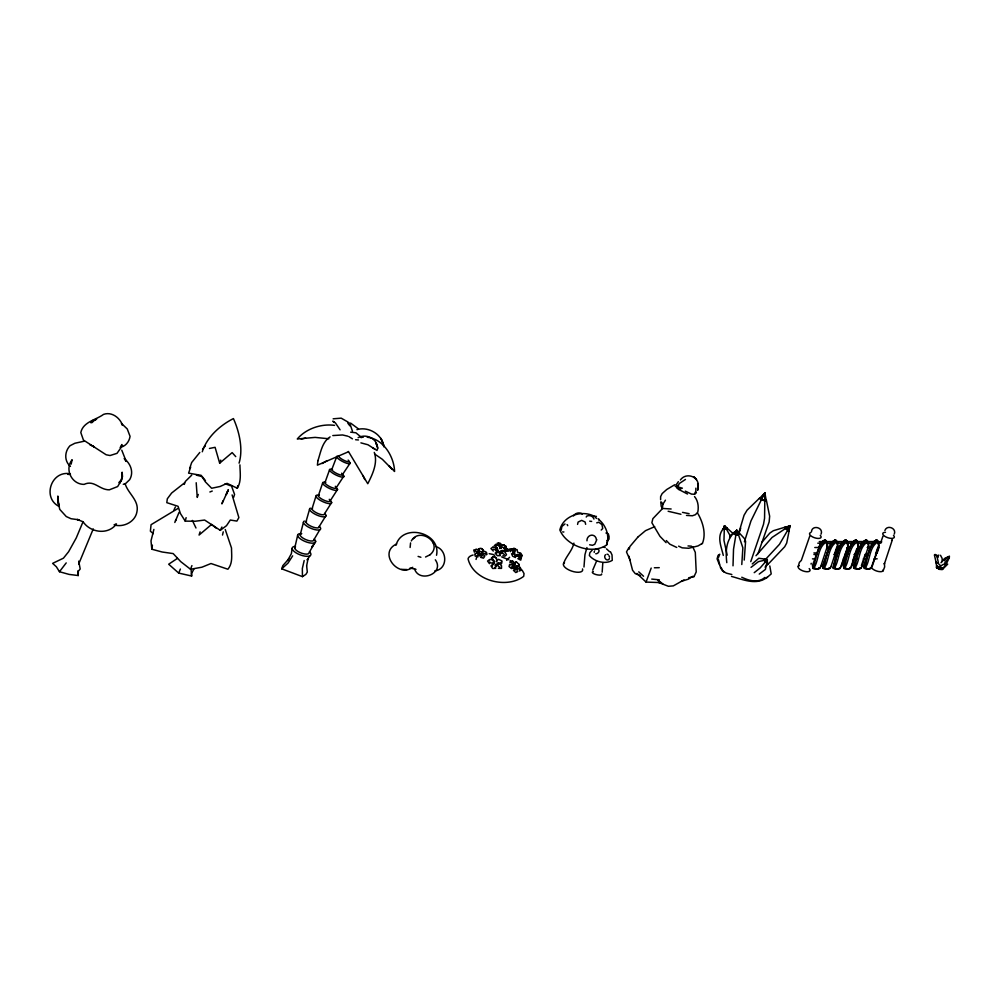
<?xml version="1.0" encoding="UTF-8"?>
<svg xmlns="http://www.w3.org/2000/svg" width="1000" height="1000" viewBox="0 0 1000 1000"><rect width="100%" height="100%" fill="white"/><g stroke="black" fill="none" stroke-linecap="round" stroke-linejoin="round"><path stroke-width="1.5" d="M698.05 487.475L697.675 483.738L698.05 487.475C700.325 476.925 686.363 471.562 680.362 479.988M726.8 562.663C725.438 551.112 726 540.062 734.837 531.838L730.387 535.662L729.625 537.812M660.612 499.725L660.625 496.625L662.15 493.587L666.712 489.513L674.688 484.762M758.012 553.7L769.15 521.938L769.65 516.213L766.325 499.963L764.8 500.6L764.562 518.325L763.512 524.288L750.763 561.65M695.888 488.162L695.837 491.5L694.538 494.212L691.575 494.125L685.325 491.125M820.962 566.312L819.587 568.413A8.888 6.25 -44.9 0 1 813.088 568.413C816.137 559.312 816.513 546.087 825.775 540.538L825.062 539.825L822.975 541.087M831.25 566.312L829.875 568.4A8.888 6.25 -44.9 0 1 823.375 568.413L822.712 565.6L830.45 544.25M823.075 566.375L829.275 546.675M823.375 568.413C826.425 559.3 826.8 546.087 836.062 540.525L835.35 539.812L833.263 541.087M832.95 567.688C836 558.587 836.363 545.363 845.638 539.812L847.513 541.65L848.275 545.212L840.163 568.4A8.888 6.25 -44.9 0 1 833.662 568.4L832.95 567.688A8.888 6.25 -44.9 0 0 834.688 568.387M833.363 566.362L840.738 544.237M833.662 568.4C836.7 559.3 837.075 546.075 846.35 540.525L845.638 539.812L843.538 541.075M855.65 541.075L854.963 540.413L855.913 539.8L857.8 541.65L858.562 545.2L850.45 568.387A8.888 6.25 -44.9 0 1 843.95 568.4C846.988 559.288 847.362 546.075 856.625 540.513L855.913 539.8L853.825 541.075M862.1 566.287L860.725 568.387A8.888 6.25 -44.9 0 1 854.225 568.387L853.562 565.575L860.125 546.663M853.925 566.362L853.962 564.862M854.225 568.387C857.275 559.288 857.65 546.075 866.912 540.513L866.2 539.8L864.112 541.062M871.375 544.475L876.488 539.788L878.375 541.638L879.137 545.188L871.012 568.375A8.888 6.25 -44.9 0 1 864.513 568.387L863.85 565.575L871.587 544.225M864.212 566.35L870.413 546.65M864.513 568.387C867.562 559.275 867.938 546.062 877.2 540.5L876.488 539.788L875.537 540.4M764.675 500.962L764.9 492.987L759.425 498.512L764.675 500.962L766.2 500.325L764.9 492.987L760.95 497.887M733.012 565.825L733.525 549.212L735.9 534.913L734.112 533.562M936.2 562.087L936.688 567.85L940.688 569.362L940.25 565.413L937.712 562.962M561.175 530.237L561.938 526.4L564.987 523.962M724.362 529.7L724.5 525.763L727.138 528.45L723.15 529.35L724.5 525.763L727.138 528.45M733.037 533.488L727.062 528.088L724.287 529.325L723.975 540.4L727.188 555.163M741.787 564.525L742.862 547.825L738.413 534.538L739.15 532.812L737.362 531.462M949.2 557.925L946.35 563.787M744.225 560.075L745.575 541.438L744.75 538.913L739.15 532.812M811.112 564.163L811.188 563.312M504.513 548.013L506.05 546.237M511.312 567.025L514.375 567.238L515.05 570.363M514.388 568.2L514.487 567.038L513.425 567.337M764.613 495.887L764.9 492.987L761.287 500.05M479.25 554.663L480.037 553.85L479.55 555.75M317.913 460.55L317.4 465.175L348.125 451.9M671.137 508.988L662.4 508.425L662.887 504.237L665.45 500.163M938.15 566.575L937.925 568.438L936.5 567.1L936.838 566.388M225.25 529.525L231.513 548.013C231.5 555.112 233.012 563.1 227.9 569.237L210.975 563.525L201.9 567.212L190.512 569.25L180.75 561.65L173.175 553.587L162.125 552L151.825 549.225L151 540.862L153.887 529.4M151.825 549.225L152.413 545.163M292.125 548.525L291.375 553.688L287.575 560.55M202.288 451.763C206.788 437.163 220.15 425.288 233.425 418.587C239.338 431.763 243.3 449.075 239.075 463.162M484.012 556.175L484.162 555.212L481.512 553.513L482.512 554.475M484.7 556.388L483.488 558.162L480.55 557.337M223.25 531.825L222.512 535.05M190.675 467.137L188.6 473.15L201.15 475.325L205.425 481.912L211.625 488.263L220.15 486.475L227.05 483.35L237.3 488.237L237.7 485.7M436.525 555.25C441.275 532.275 402.212 522.675 396 545.25M495.75 565.4L495.962 564.087M499.738 567.263L496.45 564.65L496.075 566.85L494.825 567.312M596.8 539.663L594.763 544.288L592.475 545.288L589.637 544.788M735.888 535.2L736.75 530.188L739.137 533.1L738.4 534.825L735.888 535.2L734.1 533.85L736.75 530.188L739.137 533.1M811.438 531.838C811.862 524.5 823.838 527.325 821.075 534.125M894.287 534.087C896.762 528.112 887 524.425 884.875 530.487M297.613 535.462L294.725 548.062M602.8 562.975L602.163 572.175M518.7 555.812L518.888 554.763L517.612 554.513L518.85 555.788M826.825 548.513L826.65 542.112M837.113 548.513L837.575 546.075L836.062 540.525M867.962 548.488L868.438 546.062L866.912 540.513M500.387 553.175L499.938 551.538L499.95 552.762M788.55 529.663L789.137 530.862L786.7 543.05L784.725 546.725L767.913 564.425M723.938 528.55L724.5 525.763L726.35 529.25M306.625 565.8L308.113 558.538L307.15 560.062L309.875 555.837M496.45 564.65L495.6 566.175M303.425 522.413L300.163 535.05M739.112 533.025L740.713 528.15M765.037 567.112L767.913 564.288L766.587 559.513L765.175 559.113L764.412 560.413L766.725 562.312L767.312 559.612L764.938 559.312L767.312 559.612L767.25 561.213L766.35 559.712M71.15 464.137L72.138 459.712C64.3 469.475 71.825 484.45 84.087 484.387C94.2 479.637 99.2 489.85 109.312 489.837L117.65 486.562L122.05 479.263L122.15 472.188L122.5 476.675L119.4 483.25L121.062 480.575L118.987 482.388M501.275 548.488L501.538 547.337L499.7 547.25M304.188 560.525L302.337 568.5L302.45 576.638L281.725 568.837L282.863 565.588L288.863 558.825M496.388 552.388L498.062 550.638L497.312 551.5M629.237 549.138L629.837 546.6L637.788 537.2M309.538 509.338L305.912 522.013M594.338 516.337C582 509.575 563.175 515.662 559.85 529.95C566.4 546.15 592.013 555.087 606.587 544.987C609.963 535.8 605.9 525.025 598.35 519.138M788.863 531.163L790.175 525.65L784.862 527.463L788.863 531.163L788.288 529.963L790.175 525.65L787.575 527.288M606.587 544.987L607.212 542.4M607.337 541.825L607.95 539.275M678.337 481.675L676.338 484.637L676.712 486.012M232.1 494.913L238.875 517.612L236.887 521.087L230.3 520.037L226.525 525.662L220.275 530.337L204.638 520.05L195.287 521.237L185.225 521.125L186.125 517.65M474.787 553.938L475.188 556.1L478.175 556.75M475.6 554.087L475.838 553.15L478.825 552.85L477.562 553.25M516.65 568.975L515.988 567.513L516.487 568.85M315.938 496.25L311.975 508.963M317.9 460.775C320.675 452.488 322.113 441.887 330.087 436.9M476.05 559.45L476.925 556.237M410.562 542.913L410.112 547.487M563.462 563.925C565.725 556.538 572.212 550.988 573.913 543.125M586.925 547.575L584.95 554.688L583.975 567.025M222.887 500.938L221.925 503.888L228.388 489.637L226.25 494.575L227.775 491.037M184.288 484.4L185.312 481.488L191.713 475.15M798.263 566.35L799.4 562.35L801.325 560.425L809.737 536.213M494.175 545.913L495.8 544.312L499.125 546M495.712 544.85L495.412 545.862L497.15 548.088L496.25 548.562M322.587 483.137L318.3 495.887M596.55 561.15L592.737 570.125M937.45 557.638L938.763 555.025M517.15 566.587L518.825 565.138L518.688 563.975M738.825 532.8L744.05 515.25L747.05 510.2L759.538 498.15L764.8 500.6M200.1 531.838L199.075 535.062L211.612 524.425L216.562 528.413M744.412 541.788L750.962 520.938L761.413 499.688M329.487 470L324.9 482.788M660.588 582.6L646.05 582.087L651.188 568.075M820.662 566.712L827.712 545.212L826.95 541.663L825.062 539.825L824.112 540.425L824.8 541.087M834.375 554.25L836.775 547.163M830.95 566.712L838 545.212L837.237 541.663L835.35 539.812L834.4 540.425M841.237 566.7L847.4 548.5L847.862 546.075L846.35 540.525M843.688 564.875L849.85 546.663M852.537 561.325L856.862 548.562M851.513 566.7L857.675 548.5L858.15 546.062L856.625 540.513M861.388 565.575L864.75 555.65M861.8 566.688L868.85 545.2L868.088 541.638L866.2 539.8L865.25 540.4M875.512 554.225L877.913 547.137M872.087 566.688L878.25 548.488L878.713 546.05L877.2 540.5M336.65 456.838L331.75 469.65M220.738 460.125L219.675 463.175L215.087 447.325L209.45 448.462M189.6 468.575L191.7 462.488L199.8 452.438M877.025 553.263L879 547.562M880.975 541.862L882.962 536.163M514.462 564.175L515.662 562.3M78.7 564.025L93.25 528.913M198.263 494.462L197.25 497.4L196.2 482.738M174.812 522.5L179.088 512.3M678.6 546.15L682.175 547.837L688.688 548.275L697.975 545.938L702.438 543.375C706.275 533.75 702.913 522.413 697.987 513.737M174 509.938L175.338 507.025M190.512 569.25L191.925 565.612M233.625 497.375L234.575 494.438L231.363 485.575M883.15 570.775L884.663 566.912L884.4 563.263L884.338 564.125L892.362 539.763L891.587 540.312M718.213 558.125L719.75 554.237L718.088 555.375L717.087 558.875L719.45 564.7M505.238 549.412L504.837 550.375L500.913 550.688L505.062 552.062L506.488 554.788L504.85 556.213L502.938 555.688M505.4 551.287L505.875 550.138L503.713 547.737M82.987 521.875L76.263 537.938L68.612 551.712L63.438 558.175L52.625 563.375L56.375 566.775L59.462 571.725L69.125 574.412L78.238 575.538L78.325 571.237L80.188 569L78.725 561.138M177.4 558.413L168.675 564.212L178.7 573.088L180.375 569.05M491.337 558.138L493.275 556.375L496.312 558.075M492.825 557.188L492.337 558.288L494.325 561.675M723.863 528.175C716.2 536.05 721.275 546.413 723.288 555.4M688.65 577.788L694.05 576.587L696.213 571.938L695.3 552.362L692.8 546.962M766.725 562.312L767.487 561.013M237.3 488.237C241.612 481.213 240.037 472.675 239.913 464.875M818.675 547.175L821.975 542.062M820.175 544.25L812.438 565.6L813.088 568.413M851.025 544.237L843.288 565.588L843.95 568.4M859.812 547.15L861.312 544.225M947.7 564.15L942.325 569.525L939.262 569.362L938.637 568M220.275 530.337L221.9 527.05M175.425 520.875L176.15 519.438M315.637 541.337L309.137 552.55A7.662 2.825 21.3 0 1 300.363 552.712A7.662 2.825 21.3 0 1 295.538 546.812M516.038 555.363L516.9 554.925L519.525 558.112M761.925 542.275L769.9 533.013L773.35 530.712L785.125 527.163L787.712 530.212L779.475 544.312L765.037 559.925M501.575 561.775L500.988 562.825L497.113 563.15L500.9 564.625L501.362 565.938M501.637 563.538L501.9 560.9L498.587 559.325L496.65 560.575L496.512 558.237L495.337 557.163M787.45 530.513L790.175 525.65L785.45 528.663M586.225 517.038L586.75 516.125C589.438 514.775 593.112 516.087 593.962 519.062M628.938 547.625L626.475 551.9L630.25 560.525M330.275 500.737L337.575 489.375M120.725 446.45L121.912 444.525L121.363 447.113L117.013 453.338L110.062 455.525L106.15 454.762L83.425 440.05L80.812 432.575C83.038 421.825 95.838 420.062 103.537 414.387C111.65 411.45 119.963 417.725 122.55 425.312L121.438 423.4L127.25 428.963L130.062 436.35C129.325 441.362 125.975 446 120.875 447.163M59.462 571.725L66.213 562.9M944.488 563.3L949.5 556.95M292.65 555.862L288.05 563.062L281.725 568.837M312.712 545.737L311.825 547.1L314.65 542.85M941 562.75L944.513 558.5L947.825 557.025M944.325 560.788L946.6 557.812L949.438 556.112M319.762 529.8L313.938 539.688A7.388 2.55 22.5 0 1 305.6 539.525A7.388 2.55 22.5 0 1 300.912 533.925M193.95 568.938L191.525 573.6L191.637 576.038L178.7 573.088M326.025 515.487L319.088 526.763A7.125 2.3 23.6 0 1 311.175 526.325A7.125 2.3 23.6 0 1 306.6 521.013M499.775 548.625L501.825 547.013L503.425 547.388M331.662 502.463L324.538 513.775A6.863 2.075 24.6 0 1 317.038 513.1A6.863 2.075 24.6 0 1 312.6 508.075M343.75 476.238L336.287 487.638A8.287 2.263 25.9 0 1 334.338 490.2A8.287 2.263 25.9 0 1 323.888 484.925A8.287 2.263 25.9 0 1 325.812 482.325M517.188 571.025L516.9 568.013L520.2 569.775M517.638 571.65L515.788 572.55L513.425 570.35M350.188 463.025L342.562 474.475A7.95 2.013 26.8 0 1 340.725 476.85A7.95 2.013 26.8 0 1 330.763 471.688A7.95 2.013 26.8 0 1 332.512 469.375M945.138 565.462L942.675 568.725L941.637 568.312M411.325 540.913C419.7 526.225 444.038 543.75 429.738 554.975M938.325 568.65L939.125 567.612M500.887 548.162L501.538 547.337M573.525 515.913C575.112 513.175 578.925 512.1 581.725 513.55L582.175 514.175M830.25 544.5L832.262 542.062M850.812 544.487L853.988 540.938M861.1 544.487L864.262 540.925M759.237 574.087L765.413 569.412L766.963 562.125L765.55 561.725L760.163 567.938L754.212 572.675M90.712 422.7L92.525 420.588L96.638 419.113L94.838 420.288M202.537 449.162L205.387 445.838M765.312 561.912L767.312 559.612L764.412 560.413M756 555.712L772.062 537.463L785.713 528.362M514.375 567.238L513.088 568.6M509.613 564.475L509.05 566.538L511.5 568.625M510.363 564.925L510.988 564.237L513.237 564.75L511.062 561.613M482.038 555.175L482.488 553.587L486.05 553.513M506.662 560.35L509.6 557.288M493.325 564.125L494.237 563.175L492.013 564.725L492.375 566.038M477.337 553.125L477.975 552.463L474.787 550.712M637.975 536.962L645.512 530.662L654.675 526.663M492.775 563.9L493.55 563.125M734.825 532.125L736.75 530.188L738.4 534.825M821.938 542.112L823.138 540.95M832.225 542.112L833.413 540.95M873.35 542.087L874.55 540.925M662.425 508.663L652.875 518.65L651.875 522.737L659.963 536.325L666.087 542.663M731.5 576.425C743.075 579.487 756.725 585.962 767.537 576.987M939.987 566.613L943.012 564.513L946.075 564.075M219.675 463.175L232.15 452.612L235.738 456.613M752.25 563.962L758.775 558.288L765.175 559.113M91.713 422.775L93.938 420.875M478.8 551.2L479 549.012L479.938 548.413M751.038 567.337L758.475 561.625L764.65 560.225L765.55 561.725M694.538 494.212L696.413 492.65L695.35 492.163M513 548.875L513.713 548.288L516.45 549.612M514.712 548.438L514.1 548.925L514.975 551.05L514.038 551.388M766.725 577.775L771.213 573.938L769.8 565.95M592.425 549.8L589.837 552.8L589.35 555.513C594.275 561.6 605.438 564.725 612.263 560.35L612.025 554.938L610.562 551.9M412.675 539.113L414.825 537.513M184.55 482.85L171.637 493.025L167.312 498.8L166.812 502.663L178.075 506.3L180.425 513.538L185.225 521.125M515.388 556.7L516.9 554.925L516.237 556.2L515.025 555.938M683.975 579.938L673.3 585.887L668.375 586.275L658 582.263M429.95 554.812L425.55 557M120.138 447.413L122.562 445.8L120.662 447.013M594.888 549.825L596.038 549.062M764.862 577.45C758.25 583.375 748.888 580.7 741.775 577.238M302.45 576.638L305.875 574.4L307.312 572.087L306.675 566.125M496.087 561.663L497.25 560.913M478.55 549L481.138 548.312L483.2 550.163M596.737 522.85L598.862 522.238L601.95 524.65L602.737 528.488L601.2 530.062M396.662 543.975C377.812 552.425 397.962 578.462 412.75 567.312M513.45 553.275L514.487 552.625L511.012 550.037M522.013 555.363L518.888 554.763L521.2 557.975M521.587 557.025L522.225 555.438L519.6 553.038M322.113 463.55L327.15 460.6M517.625 566.85L516.25 566.312L517.137 565.788M825.775 540.538L825.938 542.263C817.962 547.463 818.787 559.062 814.663 566.725L814.625 568.212A7.175 5.038 -44.9 0 0 819.688 568.212M836.225 542.25C828.238 547.45 829.075 559.05 824.95 566.712L824.912 568.212A7.175 5.038 -44.9 0 0 829.975 568.2M846.513 542.25C838.525 547.45 839.362 559.05 835.225 566.712L835.188 568.2A7.175 5.038 -44.9 0 0 840.263 568.2M856.8 542.238C848.812 547.438 849.65 559.038 845.512 566.7L845.475 568.2A7.175 5.038 -44.9 0 0 850.55 568.188M867.075 542.238C859.087 547.438 859.925 559.038 855.8 566.7L855.763 568.188A7.175 5.038 -44.9 0 0 860.825 568.188M877.362 542.225C869.375 547.425 870.212 559.025 866.075 566.688L866.05 568.188A7.175 5.038 -44.9 0 0 871.112 568.175M499.65 546.05L500.5 545.562L501.112 546.45L499.775 545.975M485.75 555.013L486.95 554.362L486.45 552.312L484.363 551.188L481.225 552.3L482.625 552.087M177.938 508.5L151.075 524.688L150.375 531.2L153.312 533.675M685.45 479.438L679.225 483.575L677.862 486.925L678.775 489.475L687.5 494.012M496.175 545.45L496.962 545.1M497.575 545.05L500.5 545.562L498.45 543.162M701.55 543.75L702.438 543.375M937.788 566.312L936.438 567.35L937.038 567.762L936.762 565.812M492.925 560.9L493.675 560.612L490.962 559.412L489.663 559.788M209.875 491.987L212.25 491.05M495.788 568.337L492.65 568.488L490.95 565.8M114.075 524.8L116.475 523.95C108.212 535.275 90.412 532.762 83.062 521.75L77.2 519.475L79 519.812L71.037 518.725L66.275 516.55L59.75 509.387L57.688 499.562L57.85 496.05L58.725 505.325L58.087 501.637M512.288 565.075L513.237 564.75M499.475 554.425L500.65 554.025L500.625 551.962L504.375 554.513M500.412 555.638L497.312 555.688L495.138 553.112M123.287 484.3L125.688 483.5L129.7 479.637C134.025 472.125 130.625 463.587 124.15 458.6M356.95 429.637C368.413 426.125 382.725 434.487 383.762 446.825M358.1 437.688C366.35 433.325 377.4 438.562 377.612 448.275M489.7 559.475L487.562 561.062L489.487 563.675M516.25 566.312L519.637 566.912L520.55 568.075M937.175 566.462L937.837 566.85L936.65 567.062M434.825 570.887C448.038 569.412 447.625 549.862 435.838 546.575M492.788 547.137L490.925 548.562L493.312 551.075M493 547.2L497.15 548.088M333.15 418.812L341.2 418.162L348.188 422.175M301.163 439.15L305.625 438.05M514.487 552.625L512.837 552.975L512.975 554M514.012 553.45L514.987 553.237M681.462 581.287L688.388 579.138L692.638 576.388L694.05 576.587M332.812 435.562L342.575 434.963L347.938 436.213M84.138 441.225L74.912 443.25L70.037 445.712C64.5 451.425 64.037 461.125 70.45 466.413M735.9 534.913L738.413 534.538M68.475 473.525C50.362 471.9 42.6 498.5 59.2 506.475M593.112 516.125L596.425 516.388M605.95 533L608.288 533.775L609.05 536.45L609.012 539.225L606.95 540.562M360.775 437.488L363.312 437.188M941.55 569.388L942.45 569.35L942.35 567.788M70.388 474.212L67.862 474.338L70.425 474.3M654.375 567.775L659.25 567.663M515.163 562.163L516.775 562.263M477.312 555.525L480 554.163L481.912 556.663M819.275 541.587L823.888 541.575M826.975 541.575L833.138 541.575M836.213 541.575L843.925 541.562M847 541.562L853.162 541.562M857.788 541.562L863.95 541.55M867.025 541.55L874.737 541.55M877.812 541.55L881.8 541.862M817.788 543.188L822.412 543.188M827.025 543.175L833.188 543.175M837.812 543.175L842.438 543.175M847.062 543.162L853.225 543.162M857.85 543.162L864.013 543.162M867.087 543.162L873.25 543.15M877.875 543.15L880.95 543.15M814.788 547.513L819.4 547.5M827.113 547.5L830.188 547.5M847.138 547.487L850.225 547.487M857.925 547.487L861 547.475M867.163 547.475L870.25 547.475M813.888 552.938L816.963 552.938M855.487 552.913L858.562 552.913M813.938 554.538L817.025 554.538M833.975 554.525L837.05 554.525M844.75 554.525L847.837 554.525M854 554.525L857.087 554.513M864.788 554.513L867.862 554.513M812.475 558.862L815.562 558.862M843.288 558.85L846.375 558.837M854.075 558.837L857.163 558.837M863.325 558.837L866.4 558.837M874.112 558.825L877.188 558.825M350.637 432.175L355.9 432.788L361.625 437.5M401.562 569.388L407.075 569.55M519.2 571L521.213 570.3L519.913 567.663M500.637 547.45L501.737 547.5M475.825 549.35L477.212 549.412L479.562 551.888L478.375 551.038M476.438 549.487L473.738 550.013L474.375 552.188M689.1 513.675L682.525 512.375M494.237 563.175L490.788 562.938L489.55 561.912M688.012 545.938L691.45 546.175M115.087 525.175C124.262 527.288 135.238 521.6 136.912 511.912C139.425 500.337 128.025 493.713 125.1 483.638M367.225 437.25C383.312 438.787 394.113 456.613 394.575 471.463L388.925 465.637M355.575 439.725L358.462 439.95M496.4 550.487L498.062 550.638M334.575 425.375C321.25 423.5 305.938 428.713 297.288 438.975L315.138 437.4L328.8 438.775M651.75 579.087L659.338 579.837M479.113 555.413L480.863 555.6M416 569.35L410.05 568M686.488 515.413L692.412 515.763L695.413 514.7L697.8 512.163C698.812 506.825 698.138 500.812 694.525 496.538M347.738 422.812L350.812 423.25L358.475 428.925M764.925 559.275L766.587 559.513M360.9 442.863L367.962 444.762L374.95 449.212M481.512 553.513L483.038 553.787M504.2 544.775L502.388 545.475L500.037 543.1M502.7 544.862L505.375 545.887L506.375 547.75M489.2 553.675L493.25 554.487M680.925 514.263L668.138 511.262M515.538 557.525L512.65 556.213L511.5 553.688M333.25 421.788L334.2 421.987M499.1 543.112L497.2 543.2L497.413 544.125M513.812 565.562L512.475 565.262A2.763 1.7 43.4 0 0 514.487 568.488M507.325 550.138L504.062 548.35M506.375 551.175L508.45 551.175L507.25 549.263M731.838 574.5L726.375 573.15L722.362 570.725L720.512 567.737L718.438 559.637M196.325 475.125L202.225 476.625L205.463 480.65M511.425 548.7L514.975 551.05M511.3 549.012L509.113 549.075L510.475 551.65M498.325 568.312L501.525 568.387L501.525 565.688M725.863 527.725L727.062 528.088M723.075 528.975L724.287 529.325M676.75 547.45L669.837 544.175L666.325 540.55M607.025 554.175L608.263 554.55M418.1 556.413L420.9 557.275M477.35 552.388L478.825 552.85M603.462 546.912L605.2 547.562M225.125 483.725L230.4 485.688M640.288 575.55L635.225 573.612L632.562 570.25L628.913 556.175M501.662 556.9L508.8 559.725M496.138 548.513L497.875 549.225M517.612 554.513L519.062 555.112M332.85 421.062L335.45 422.975L340.087 429.812M504.588 547.212L507.762 549.175M785.125 527.163L786.55 527.812M787.712 530.212L789.137 530.862M92.413 445.95L94.362 446.912L89.637 444.588M675.163 486.213L676.912 487.15M516.5 562.125L518.775 564.15L518.938 565.538M606.512 548.875L609.625 551.712M512.6 560.975L515.062 563.987M513.013 561.5L510.312 560.575L509.975 562.762M374.65 454.025L382.362 459.325L392.125 469.237M348.963 436.662L352.438 438.85M521 553.337L517.7 552.362L517.013 549.55M493.275 549.188L497.475 550.45L496.225 551.9L496.812 553.15M517.85 558.65L520.763 560.138L521.175 558.375M941.688 568.162L942.638 568.875M935.1 554.388L936.475 555.737M498.212 544.888L499.575 545.938L500.125 548.138M657.725 579.938L662.887 583.95M515.988 567.513L517.263 568.525M676.587 487.725L678.775 489.475L682.362 488.162L677.862 486.925L676.338 484.637M500 545.487L501.112 546.45M372.612 447.738L377.013 450.475L377.775 448.088L375.988 443.137L377.038 445.637M519.487 567.938L522.275 570.4L524.038 573.6L523.688 576.35C506.6 589.338 473.175 580.712 468.062 558.85A22.125 9.075 18.7 0 1 473.1 555.025M646.05 582.087L636.987 573.413M638.737 571.85L643.55 576.25M825.938 542.263L826.975 543.9M499.938 551.538L501.213 552.788M870.3 567.663L871.012 568.375M860.013 567.675L860.725 568.387M849.737 567.675L850.45 568.387M839.45 567.688L840.163 568.4M829.163 567.688L829.875 568.4M818.875 567.7L819.587 568.413M940.5 555.275L942.087 558.288L942.312 561.512M936.8 555.013L937.862 557.175M512.625 567.413L513.775 568.775M348.212 423.713L349.95 425.9M723.025 570.625L724.287 572.35M124.838 459.538L126.2 461.4L121.775 450.188M661.575 502.25L662.887 504.237M482.287 548.987L482.9 549.975L482.125 552.025M720.875 567.25L722.387 569.763M516.438 554.6L517.2 555.925M726.275 528.888L730.425 536.163M662.4 508.425L661.2 506.25L660.788 501.9M348.425 451.463L367.775 483.738C372.475 474.438 378.062 462.837 374.275 452.4M514.175 563.775L514.9 565.112M192.362 520.425L195.975 528M435.312 559.8C445.125 573.4 419.137 583.562 414.475 568.75M350.275 424.7L352.488 431.312M362.912 475.412L364.775 479.538M432.962 542.3L433.288 543.013M936.862 555.837L938.388 562.762M480.037 553.85L480.438 554.963M877.663 540.925L878.062 542.087M867.375 540.925L867.775 542.087M846.8 540.938L847.212 542.1M836.525 540.95L836.925 542.112M598.862 519.087L599.225 520.288M494.375 554.975L494.6 555.975M934.388 554.938L936.462 563.85M498.363 563.075L498.512 563.837M191.038 568.95L191.637 576.038M857.5 542.1L857.85 544.487M479.438 550.788L479.562 551.888M585.65 524.325L585.1 521.987L581.663 520.375L578.112 522.05L577.575 524.4M77.825 570.95L78.238 575.538M502.262 550.538L502.337 551.475M940.65 568.575L940.688 569.362M865.537 568.375A8.888 6.25 -44.9 0 1 863.8 567.675M855.25 568.375A8.888 6.25 -44.9 0 1 853.512 567.675M824.4 568.387A8.888 6.25 -44.9 0 1 822.663 567.7M883.238 569.75A6.275 2.575 18.7 0 1 878.275 571.462A6.275 2.575 18.7 0 1 871.4 567.337M893.487 535.337A6.062 2.487 18.7 0 1 891.6 538.4A6.062 2.487 18.7 0 1 883.612 535.35A6.062 2.487 18.7 0 1 885.5 532.288M809.188 568.587A6.275 2.575 18.7 0 1 807.875 571.712A6.275 2.575 18.7 0 1 799.975 569.4A6.275 2.575 18.7 0 1 799.225 565.675M820.263 535.388A6.062 2.487 18.7 0 1 819 538.413A6.062 2.487 18.7 0 1 811.35 536.188A6.062 2.487 18.7 0 1 810.625 532.562M597.525 549.163A2.675 2 -40.8 0 1 598.862 551.675A2.675 2 -40.8 0 1 595.737 553.75M594.25 552.413A2.675 2 -40.8 0 1 594.4 551.237M609.388 558.538A2.913 2.288 65.8 0 1 605.75 559.125A2.913 2.288 65.8 0 1 605.562 554.7M608.962 555.725A2.913 2.288 65.8 0 1 609.487 557.137M601.638 573.962A4.85 1.5 13.3 0 1 595.887 574.538A4.85 1.5 13.3 0 1 593.35 571.538M591.663 521.375A4.05 2.013 19.8 0 1 589.725 521.15M595.188 517.413A3.837 1.688 36.8 0 1 596.825 518.525M567.087 524.587A4.25 2.15 -59.2 0 1 567.688 525.662M563.875 531.938A4.25 2.15 -59.2 0 1 562.675 531.85M586.962 540.812A5.05 4.662 -70.2 0 1 591.287 535.188A5.05 4.662 -70.2 0 1 596.35 539.5M582.5 568.925A10.113 4.15 18.7 0 1 571.638 571.087A10.113 4.15 18.7 0 1 564.513 562.788M500.138 547.288A2.625 1.137 31.6 0 1 500.125 545.988M481.525 551.912A2.625 1.787 16 0 1 482.575 554.163A2.625 1.787 16 0 1 480 555.037M478.738 554.562A2.625 1.787 16 0 1 477.562 552.762M478.963 551.438A2.625 1.787 16 0 1 480.262 551.438M500.363 552.987A3.2 1.9 29.1 0 1 496.838 551.362A3.2 1.9 29.1 0 1 496.575 548.763M501.987 551.788A3.2 1.9 29.1 0 1 501.5 552.65M518.025 556.1A3.062 1.412 40.3 0 1 517.075 556.15M515.8 555.612A3.062 1.412 40.3 0 1 513.4 552.438M516.638 568.663A2.763 1.7 43.4 0 1 515.688 568.875M512.95 564.575A2.763 1.7 43.4 0 1 513.913 564.35M516.213 565.638A2.763 1.7 43.4 0 1 516.95 566.788M498.162 563.962A2.988 2.188 29 0 1 495.037 565.325M493.688 564.6A2.988 2.188 29 0 1 492.775 563.462M309.5 551.725A9.963 3.775 20.6 0 1 307.013 556.325A9.963 3.775 20.6 0 1 294.2 551.525A9.963 3.775 20.6 0 1 295.212 546.375M314.225 539.05A9.625 3.425 21.9 0 1 311.5 543.162A9.625 3.425 21.9 0 1 299.037 537.762A9.625 3.425 21.9 0 1 301.75 533.65M319.288 526.287A9.3 3.1 23.1 0 1 312.525 528.938A9.3 3.1 23.1 0 1 304.35 521.062M324.663 513.462A8.963 2.8 24.1 0 1 318.3 515.65A8.963 2.8 24.1 0 1 310.387 508.137M330.325 500.562A8.625 2.512 25.1 0 1 328.212 503.488A8.625 2.512 25.1 0 1 317.262 498.162A8.625 2.512 25.1 0 1 319.375 495.225M329.25 499.3A6.587 1.863 25.5 0 1 324.738 500.55A6.587 1.863 25.5 0 1 318.875 495.1M335.288 486.287A6.325 1.663 26.3 0 1 331.062 487.262A6.325 1.663 26.3 0 1 325.425 482.088M341.587 473.212A6.05 1.475 27.1 0 1 337.65 473.95A6.05 1.475 27.1 0 1 332.225 469.038M348.95 461.463A7.612 1.787 27.5 0 1 344.062 462.238A7.612 1.787 27.5 0 1 337.225 456.1M348.15 460.087A5.787 1.312 27.9 0 1 344.487 460.6A5.787 1.312 27.9 0 1 339.275 455.95M698.062 486.25L697.675 490.125L698.062 486.25M695.475 478.512L693.913 476.925L696.513 479.613L695.475 478.512M382.975 443.237L380.9 438.338L383.6 444.913L382.975 443.237"/></g></svg>
